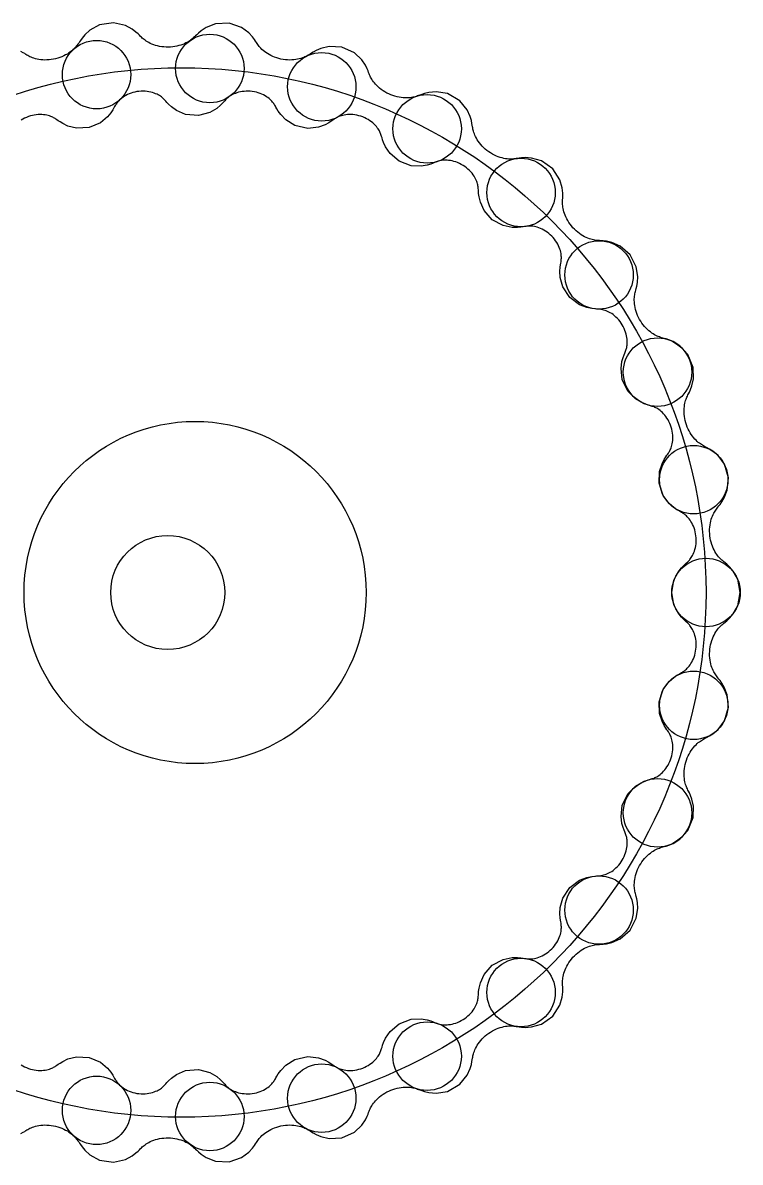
# Model space of a CAD drawing. Header units: millimetres. Extents: x -25.1 to 25.1, y -25 to 25.
# Drawn here: x -6.36 to 25.1, y -24.97 to 24.97 of the extents above; entities that cross this region are included whole.
import ezdxf

# ---------------------------------------------------------------- set-up
doc = ezdxf.new("R2010")
doc.units = ezdxf.units.MM

msp = doc.modelspace()

# ---------------------------------------------------------------- linework, layer by layer
for points in [[(25.1, 0), (24.989, 0.579), (24.788, 0.94), (24.625, 1.13), (24.515, 1.235), (24.439, 1.299), (24.383, 1.345), (24.339, 1.382), (24.3, 1.416), (24.263, 1.449), (24.226, 1.485), (24.188, 1.524), (24.15, 1.567), (24.111, 1.616), (24.071, 1.67), (24.031, 1.73), (23.991, 1.795), (23.953, 1.866), (23.917, 1.943), (23.883, 2.024), (23.852, 2.11), (23.825, 2.199), (23.802, 2.292), (23.784, 2.387), (23.771, 2.484), (23.762, 2.581), (23.759, 2.678), (23.76, 2.774), (23.767, 2.868), (23.778, 2.959), (23.793, 3.047), (23.811, 3.13), (23.833, 3.209), (23.858, 3.283), (23.884, 3.352), (23.911, 3.414), (23.94, 3.472), (23.968, 3.524), (23.997, 3.571), (24.025, 3.614), (24.054, 3.655), (24.085, 3.696), (24.119, 3.74), (24.16, 3.792), (24.215, 3.862), (24.293, 3.97), (24.403, 4.154), (24.532, 4.487), (24.58, 5.031), (24.406, 5.622), (24.126, 6.002), (23.903, 6.19), (23.756, 6.285), (23.658, 6.34), (23.588, 6.376), (23.534, 6.404), (23.488, 6.43), (23.444, 6.454), (23.401, 6.481), (23.357, 6.51), (23.311, 6.543), (23.263, 6.581), (23.213, 6.624), (23.162, 6.673), (23.11, 6.727), (23.057, 6.787), (23.006, 6.852), (22.955, 6.923), (22.906, 6.999), (22.86, 7.08), (22.818, 7.165), (22.779, 7.253), (22.744, 7.344), (22.714, 7.437), (22.689, 7.531), (22.669, 7.625), (22.655, 7.719), (22.645, 7.811), (22.64, 7.901), (22.64, 7.987), (22.643, 8.07), (22.651, 8.149), (22.661, 8.223), (22.675, 8.292), (22.69, 8.355), (22.707, 8.413), (22.724, 8.467), (22.743, 8.516), (22.762, 8.563), (22.783, 8.609), (22.806, 8.657), (22.834, 8.713), (22.87, 8.785), (22.919, 8.891), (22.984, 9.064), (23.052, 9.364), (23.04, 9.855), (22.81, 10.43), (22.45, 10.817), (22.16, 10.995), (21.972, 11.073), (21.851, 11.112), (21.768, 11.135), (21.705, 11.153), (21.652, 11.168), (21.604, 11.183), (21.557, 11.199), (21.508, 11.218), (21.457, 11.24), (21.403, 11.265), (21.346, 11.296), (21.286, 11.331), (21.225, 11.371), (21.162, 11.417), (21.097, 11.469), (21.033, 11.526), (20.97, 11.589), (20.907, 11.657), (20.847, 11.729), (20.79, 11.807), (20.736, 11.887), (20.686, 11.971), (20.641, 12.057), (20.6, 12.145), (20.564, 12.234), (20.534, 12.322), (20.509, 12.409), (20.489, 12.495), (20.474, 12.578), (20.464, 12.657), (20.458, 12.733), (20.455, 12.804), (20.456, 12.871), (20.46, 12.933), (20.465, 12.99), (20.473, 13.044), (20.482, 13.094), (20.492, 13.143), (20.504, 13.193), (20.519, 13.25), (20.537, 13.322), (20.561, 13.423), (20.589, 13.58), (20.606, 13.842), (20.543, 14.27), (20.268, 14.804), (19.833, 15.183), (19.471, 15.34), (19.24, 15.392), (19.095, 15.409), (19, 15.416), (18.93, 15.421), (18.873, 15.424), (18.822, 15.429), (18.772, 15.434), (18.721, 15.442), (18.668, 15.452), (18.611, 15.465), (18.55, 15.481), (18.485, 15.502), (18.418, 15.527), (18.347, 15.557), (18.274, 15.593), (18.2, 15.634), (18.124, 15.68), (18.049, 15.732), (17.975, 15.789), (17.902, 15.851), (17.832, 15.918), (17.764, 15.989), (17.701, 16.063), (17.642, 16.139), (17.587, 16.218), (17.537, 16.298), (17.493, 16.378), (17.454, 16.458), (17.421, 16.536), (17.392, 16.613), (17.369, 16.687), (17.351, 16.757), (17.336, 16.824), (17.326, 16.886), (17.319, 16.945), (17.314, 16.999), (17.312, 17.051), (17.312, 17.101), (17.313, 17.152), (17.315, 17.208), (17.318, 17.276), (17.321, 17.369), (17.319, 17.508), (17.296, 17.732), (17.192, 18.093), (16.886, 18.564), (16.389, 18.917), (15.955, 19.042), (15.678, 19.058), (15.511, 19.047), (15.404, 19.033), (15.329, 19.022), (15.27, 19.014), (15.218, 19.007), (15.168, 19.001), (15.117, 18.998), (15.064, 18.995), (15.007, 18.996), (14.945, 18.998), (14.879, 19.004), (14.809, 19.013), (14.735, 19.027), (14.657, 19.045), (14.576, 19.068), (14.493, 19.096), (14.409, 19.13), (14.325, 19.169), (14.24, 19.213), (14.157, 19.262), (14.076, 19.316), (13.997, 19.374), (13.922, 19.435), (13.851, 19.5), (13.785, 19.567), (13.723, 19.636), (13.667, 19.706), (13.616, 19.776), (13.571, 19.845), (13.531, 19.913), (13.497, 19.979), (13.468, 20.042), (13.443, 20.102), (13.423, 20.159), (13.406, 20.212), (13.392, 20.263), (13.381, 20.312), (13.371, 20.361), (13.361, 20.414), (13.351, 20.477), (13.337, 20.559), (13.312, 20.679), (13.259, 20.865), (13.126, 21.16), (12.803, 21.555), (12.266, 21.865), (11.762, 21.947), (11.44, 21.915), (11.252, 21.868), (11.137, 21.83), (11.058, 21.801), (10.999, 21.779), (10.948, 21.76), (10.9, 21.744), (10.852, 21.73), (10.801, 21.716), (10.747, 21.704), (10.687, 21.693), (10.623, 21.684), (10.554, 21.678), (10.48, 21.675), (10.401, 21.675), (10.319, 21.68), (10.233, 21.689), (10.144, 21.703), (10.054, 21.722), (9.962, 21.746), (9.87, 21.775), (9.779, 21.809), (9.69, 21.848), (9.603, 21.891), (9.519, 21.939), (9.438, 21.99), (9.362, 22.044), (9.291, 22.1), (9.226, 22.157), (9.165, 22.216), (9.111, 22.274), (9.062, 22.332), (9.018, 22.388), (8.98, 22.442), (8.947, 22.494), (8.919, 22.543), (8.894, 22.591), (8.872, 22.636), (8.851, 22.682), (8.831, 22.731), (8.809, 22.786), (8.781, 22.857), (8.739, 22.956), (8.665, 23.106), (8.513, 23.338), (8.188, 23.652), (7.634, 23.906), (7.073, 23.935), (6.708, 23.845), (6.503, 23.753), (6.381, 23.684), (6.303, 23.636), (6.245, 23.599), (6.198, 23.569), (6.154, 23.543), (6.11, 23.518), (6.065, 23.494), (6.015, 23.471), (5.961, 23.448), (5.901, 23.426), (5.837, 23.405), (5.766, 23.385), (5.691, 23.369), (5.611, 23.355), (5.526, 23.345), (5.437, 23.339), (5.346, 23.337), (5.252, 23.34), (5.156, 23.348), (5.06, 23.361), (4.964, 23.379), (4.87, 23.402), (4.777, 23.429), (4.687, 23.461), (4.6, 23.497), (4.517, 23.536), (4.44, 23.578), (4.367, 23.622), (4.3, 23.668), (4.238, 23.714), (4.182, 23.76), (4.132, 23.805), (4.087, 23.85), (4.048, 23.892), (4.012, 23.934), (3.981, 23.974), (3.951, 24.015), (3.921, 24.057), (3.89, 24.104), (3.851, 24.162), (3.797, 24.242), (3.71, 24.358), (3.549, 24.532), (3.232, 24.767), (2.687, 24.955), (2.087, 24.926), (1.685, 24.767), (1.466, 24.621), (1.344, 24.518), (1.268, 24.447), (1.216, 24.395), (1.174, 24.354), (1.136, 24.318), (1.099, 24.285), (1.06, 24.252), (1.017, 24.219), (0.97, 24.185), (0.919, 24.151), (0.861, 24.117), (0.798, 24.083), (0.73, 24.051), (0.655, 24.02), (0.576, 23.991), (0.492, 23.966), (0.404, 23.944), (0.312, 23.926), (0.218, 23.913), (0.122, 23.904), (0.024, 23.9), (-0.073, 23.901), (-0.17, 23.908), (-0.266, 23.919), (-0.359, 23.935), (-0.449, 23.955), (-0.535, 23.978), (-0.616, 24.005), (-0.693, 24.035), (-0.765, 24.067), (-0.83, 24.1), (-0.891, 24.134), (-0.945, 24.168), (-0.994, 24.202), (-1.039, 24.235), (-1.079, 24.268), (-1.117, 24.301), (-1.154, 24.335), (-1.194, 24.373), (-1.24, 24.419), (-1.302, 24.479), (-1.397, 24.564), (-1.558, 24.688), (-1.857, 24.85), (-2.372, 24.969), (-2.986, 24.88), (-3.417, 24.645), (-3.642, 24.437), (-3.759, 24.294), (-3.827, 24.199), (-3.872, 24.131), (-3.906, 24.079), (-3.936, 24.035), (-3.965, 23.994), (-3.996, 23.954), (-4.03, 23.913), (-4.067, 23.871), (-4.109, 23.828), (-4.156, 23.783), (-4.209, 23.737), (-4.268, 23.691), (-4.332, 23.645), (-4.402, 23.6), (-4.478, 23.557), (-4.558, 23.516), (-4.643, 23.479), (-4.731, 23.445), (-4.823, 23.415), (-4.917, 23.39), (-5.012, 23.369), (-5.108, 23.354), (-5.204, 23.343), (-5.299, 23.338), (-5.392, 23.337), (-5.482, 23.341), (-5.569, 23.349), (-5.651, 23.361), (-5.729, 23.377), (-5.802, 23.395), (-5.87, 23.415), (-5.932, 23.437), (-5.989, 23.459), (-6.04, 23.483), (-6.088, 23.506), (-6.132, 23.53), (-6.176, 23.556), (-6.221, 23.583), (-6.272, 23.616), (-6.339, 23.658), (-6.435, 23.716)], [(22.1, 0), (22.195, 0.536), (22.373, 0.887), (22.523, 1.079), (22.626, 1.186), (22.696, 1.252), (22.745, 1.296), (22.782, 1.33), (22.813, 1.36), (22.842, 1.389), (22.869, 1.419), (22.897, 1.452), (22.925, 1.489), (22.954, 1.53), (22.983, 1.576), (23.013, 1.628), (23.041, 1.685), (23.068, 1.748), (23.093, 1.815), (23.116, 1.888), (23.135, 1.965), (23.151, 2.046), (23.162, 2.131), (23.169, 2.218), (23.171, 2.306), (23.168, 2.396), (23.16, 2.486), (23.146, 2.575), (23.128, 2.662), (23.106, 2.748), (23.079, 2.83), (23.048, 2.909), (23.014, 2.983), (22.977, 3.053), (22.939, 3.118), (22.899, 3.177), (22.858, 3.23), (22.818, 3.278), (22.778, 3.321), (22.74, 3.358), (22.703, 3.391), (22.667, 3.419), (22.633, 3.444), (22.6, 3.467), (22.565, 3.489), (22.527, 3.511), (22.48, 3.538), (22.418, 3.573), (22.327, 3.628), (22.188, 3.722), (21.981, 3.905), (21.724, 4.257), (21.55, 4.794), (21.567, 5.308), (21.672, 5.643), (21.77, 5.835), (21.84, 5.947), (21.889, 6.019), (21.924, 6.069), (21.951, 6.109), (21.974, 6.144), (21.995, 6.179), (22.015, 6.215), (22.035, 6.254), (22.054, 6.297), (22.073, 6.345), (22.091, 6.398), (22.107, 6.456), (22.122, 6.519), (22.134, 6.587), (22.142, 6.66), (22.147, 6.737), (22.148, 6.817), (22.144, 6.901), (22.135, 6.986), (22.121, 7.072), (22.102, 7.159), (22.077, 7.246), (22.048, 7.331), (22.014, 7.414), (21.976, 7.495), (21.934, 7.572), (21.889, 7.645), (21.84, 7.714), (21.79, 7.778), (21.739, 7.836), (21.687, 7.889), (21.635, 7.937), (21.584, 7.979), (21.534, 8.015), (21.487, 8.047), (21.441, 8.073), (21.399, 8.096), (21.358, 8.115), (21.32, 8.131), (21.282, 8.145), (21.243, 8.159), (21.199, 8.172), (21.144, 8.189), (21.069, 8.212), (20.957, 8.249), (20.782, 8.323), (20.515, 8.484), (20.178, 8.822), (19.93, 9.337), (19.876, 9.811), (19.916, 10.121), (19.968, 10.303), (20.008, 10.414), (20.037, 10.487), (20.059, 10.54), (20.075, 10.583), (20.089, 10.622), (20.102, 10.661), (20.113, 10.701), (20.123, 10.744), (20.132, 10.792), (20.139, 10.844), (20.145, 10.9), (20.147, 10.962), (20.146, 11.028), (20.141, 11.098), (20.132, 11.172), (20.119, 11.249), (20.1, 11.328), (20.077, 11.408), (20.048, 11.489), (20.014, 11.57), (19.974, 11.651), (19.93, 11.729), (19.882, 11.805), (19.829, 11.878), (19.773, 11.947), (19.714, 12.012), (19.653, 12.072), (19.591, 12.127), (19.527, 12.177), (19.464, 12.221), (19.402, 12.259), (19.341, 12.293), (19.283, 12.321), (19.227, 12.344), (19.175, 12.363), (19.125, 12.378), (19.08, 12.39), (19.037, 12.399), (18.996, 12.406), (18.956, 12.411), (18.914, 12.415), (18.866, 12.419), (18.805, 12.423), (18.719, 12.429), (18.587, 12.444), (18.377, 12.487), (18.049, 12.614), (17.636, 12.922), (17.325, 13.392), (17.21, 13.812), (17.196, 14.088), (17.208, 14.256), (17.223, 14.361), (17.234, 14.432), (17.242, 14.485), (17.248, 14.529), (17.253, 14.569), (17.256, 14.61), (17.258, 14.652), (17.258, 14.697), (17.255, 14.747), (17.25, 14.8), (17.242, 14.858), (17.229, 14.919), (17.213, 14.984), (17.191, 15.052), (17.165, 15.123), (17.133, 15.195), (17.096, 15.268), (17.054, 15.341), (17.006, 15.413), (16.954, 15.484), (16.896, 15.553), (16.835, 15.619), (16.77, 15.681), (16.702, 15.74), (16.631, 15.793), (16.559, 15.842), (16.486, 15.886), (16.413, 15.924), (16.34, 15.957), (16.27, 15.985), (16.201, 16.008), (16.135, 16.025), (16.073, 16.039), (16.014, 16.048), (15.96, 16.054), (15.909, 16.057), (15.863, 16.058), (15.82, 16.057), (15.779, 16.054), (15.739, 16.05), (15.696, 16.044), (15.646, 16.036), (15.581, 16.026), (15.486, 16.012), (15.338, 15.998), (15.095, 16.001), (14.709, 16.08), (14.231, 16.34), (13.871, 16.749), (13.708, 17.107), (13.651, 17.344), (13.632, 17.491), (13.624, 17.586), (13.62, 17.652), (13.616, 17.703), (13.612, 17.746), (13.607, 17.786), (13.601, 17.826), (13.593, 17.869), (13.582, 17.914), (13.567, 17.962), (13.55, 18.014), (13.527, 18.069), (13.5, 18.127), (13.468, 18.187), (13.431, 18.249), (13.388, 18.312), (13.34, 18.375), (13.286, 18.438), (13.227, 18.499), (13.164, 18.559), (13.096, 18.616), (13.024, 18.669), (12.948, 18.719), (12.87, 18.764), (12.791, 18.804), (12.71, 18.84), (12.628, 18.87), (12.548, 18.895), (12.468, 18.915), (12.391, 18.93), (12.316, 18.94), (12.245, 18.945), (12.178, 18.947), (12.115, 18.945), (12.057, 18.941), (12.004, 18.934), (11.956, 18.926), (11.911, 18.916), (11.871, 18.905), (11.832, 18.893), (11.793, 18.879), (11.752, 18.863), (11.702, 18.843), (11.635, 18.817), (11.536, 18.779), (11.376, 18.73), (11.104, 18.682), (10.668, 18.7), (10.14, 18.899), (9.749, 19.233), (9.552, 19.525), (9.463, 19.72), (9.419, 19.845), (9.394, 19.928), (9.376, 19.987), (9.362, 20.033), (9.349, 20.073), (9.335, 20.11), (9.319, 20.149), (9.301, 20.188), (9.279, 20.23), (9.254, 20.275), (9.223, 20.322), (9.188, 20.371), (9.148, 20.422), (9.102, 20.474), (9.05, 20.526), (8.993, 20.578), (8.931, 20.628), (8.863, 20.677), (8.791, 20.723), (8.715, 20.766), (8.635, 20.805), (8.552, 20.84), (8.467, 20.871), (8.381, 20.896), (8.294, 20.917), (8.207, 20.932), (8.122, 20.942), (8.038, 20.947), (7.957, 20.948), (7.879, 20.944), (7.805, 20.936), (7.736, 20.925), (7.671, 20.911), (7.612, 20.895), (7.557, 20.878), (7.508, 20.859), (7.464, 20.84), (7.424, 20.82), (7.387, 20.8), (7.353, 20.779), (7.318, 20.757), (7.28, 20.731), (7.233, 20.699), (7.168, 20.654), (7.069, 20.59), (6.902, 20.499), (6.609, 20.391), (6.135, 20.338), (5.578, 20.465), (5.174, 20.718), (4.957, 20.943), (4.846, 21.097), (4.784, 21.198), (4.746, 21.266), (4.717, 21.316), (4.694, 21.356), (4.672, 21.391), (4.65, 21.425), (4.626, 21.459), (4.598, 21.494), (4.567, 21.53), (4.531, 21.568), (4.489, 21.608), (4.443, 21.648), (4.391, 21.689), (4.333, 21.729), (4.27, 21.768), (4.201, 21.805), (4.128, 21.84), (4.05, 21.871), (3.969, 21.899), (3.884, 21.923), (3.797, 21.942), (3.708, 21.957), (3.618, 21.966), (3.529, 21.971), (3.44, 21.97), (3.352, 21.964), (3.267, 21.954), (3.185, 21.939), (3.107, 21.921), (3.033, 21.899), (2.964, 21.875), (2.9, 21.848), (2.842, 21.82), (2.788, 21.791), (2.741, 21.761), (2.698, 21.732), (2.661, 21.704), (2.627, 21.676), (2.596, 21.648), (2.567, 21.62), (2.538, 21.59), (2.505, 21.555), (2.464, 21.51), (2.405, 21.446), (2.312, 21.353), (2.146, 21.215), (1.843, 21.038), (1.345, 20.907), (0.783, 20.956), (0.383, 21.129), (0.159, 21.29), (0.035, 21.404), (-0.038, 21.481), (-0.086, 21.534), (-0.122, 21.573), (-0.153, 21.606), (-0.182, 21.635), (-0.211, 21.662), (-0.243, 21.69), (-0.279, 21.718), (-0.319, 21.747), (-0.364, 21.776), (-0.414, 21.805), (-0.47, 21.834), (-0.531, 21.861), (-0.598, 21.887), (-0.669, 21.91), (-0.746, 21.931), (-0.826, 21.947), (-0.909, 21.96), (-0.996, 21.968), (-1.084, 21.971), (-1.173, 21.969), (-1.263, 21.962), (-1.353, 21.95), (-1.441, 21.933), (-1.527, 21.912), (-1.61, 21.886), (-1.69, 21.856), (-1.765, 21.823), (-1.836, 21.786), (-1.902, 21.748), (-1.962, 21.709), (-2.017, 21.668), (-2.067, 21.628), (-2.111, 21.588), (-2.149, 21.549), (-2.183, 21.512), (-2.212, 21.476), (-2.238, 21.442), (-2.261, 21.408), (-2.283, 21.374), (-2.305, 21.337), (-2.331, 21.293), (-2.363, 21.235), (-2.411, 21.153), (-2.493, 21.028), (-2.647, 20.84), (-2.949, 20.588), (-3.451, 20.376), (-3.995, 20.349), (-4.376, 20.445), (-4.597, 20.548), (-4.724, 20.625), (-4.803, 20.678), (-4.858, 20.716), (-4.9, 20.745), (-4.936, 20.769), (-4.97, 20.79), (-5.005, 20.81), (-5.044, 20.83), (-5.086, 20.849), (-5.132, 20.868), (-5.184, 20.887), (-5.241, 20.903), (-5.303, 20.918), (-5.37, 20.931), (-5.442, 20.94), (-5.517, 20.946), (-5.597, 20.948), (-5.68, 20.945), (-5.764, 20.937), (-5.85, 20.925), (-5.937, 20.907), (-6.024, 20.884), (-6.11, 20.856), (-6.194, 20.823), (-6.275, 20.786), (-6.353, 20.745), (-6.428, 20.7)], [(-6.435, -23.716), (-6.339, -23.658), (-6.272, -23.616), (-6.221, -23.583), (-6.176, -23.556), (-6.132, -23.53), (-6.088, -23.506), (-6.04, -23.483), (-5.989, -23.459), (-5.932, -23.437), (-5.87, -23.415), (-5.802, -23.395), (-5.729, -23.377), (-5.651, -23.361), (-5.569, -23.349), (-5.482, -23.341), (-5.392, -23.337), (-5.299, -23.338), (-5.204, -23.343), (-5.108, -23.354), (-5.012, -23.369), (-4.917, -23.39), (-4.823, -23.415), (-4.731, -23.445), (-4.643, -23.479), (-4.558, -23.516), (-4.478, -23.557), (-4.402, -23.6), (-4.332, -23.645), (-4.268, -23.691), (-4.209, -23.737), (-4.156, -23.783), (-4.109, -23.828), (-4.067, -23.871), (-4.03, -23.913), (-3.996, -23.954), (-3.965, -23.994), (-3.936, -24.035), (-3.906, -24.079), (-3.872, -24.131), (-3.827, -24.199), (-3.759, -24.294), (-3.642, -24.437), (-3.417, -24.645), (-2.986, -24.88), (-2.372, -24.969), (-1.857, -24.85), (-1.558, -24.688), (-1.397, -24.564), (-1.302, -24.479), (-1.24, -24.419), (-1.194, -24.373), (-1.154, -24.335), (-1.117, -24.301), (-1.079, -24.268), (-1.039, -24.235), (-0.994, -24.202), (-0.945, -24.168), (-0.891, -24.134), (-0.83, -24.1), (-0.765, -24.067), (-0.693, -24.035), (-0.616, -24.005), (-0.535, -23.978), (-0.449, -23.955), (-0.359, -23.935), (-0.266, -23.919), (-0.17, -23.908), (-0.073, -23.901), (0.024, -23.9), (0.122, -23.904), (0.218, -23.913), (0.312, -23.926), (0.404, -23.944), (0.492, -23.966), (0.576, -23.991), (0.655, -24.02), (0.73, -24.051), (0.798, -24.083), (0.861, -24.117), (0.919, -24.151), (0.97, -24.185), (1.017, -24.219), (1.06, -24.252), (1.099, -24.285), (1.136, -24.318), (1.174, -24.354), (1.216, -24.395), (1.268, -24.447), (1.344, -24.518), (1.466, -24.621), (1.685, -24.767), (2.087, -24.926), (2.687, -24.955), (3.232, -24.767), (3.549, -24.532), (3.71, -24.358), (3.797, -24.242), (3.851, -24.162), (3.89, -24.104), (3.921, -24.057), (3.951, -24.015), (3.981, -23.974), (4.012, -23.934), (4.048, -23.892), (4.087, -23.85), (4.132, -23.805), (4.182, -23.76), (4.238, -23.714), (4.3, -23.668), (4.367, -23.622), (4.44, -23.578), (4.517, -23.536), (4.6, -23.497), (4.687, -23.461), (4.777, -23.429), (4.87, -23.402), (4.964, -23.379), (5.06, -23.361), (5.156, -23.348), (5.252, -23.34), (5.346, -23.337), (5.437, -23.339), (5.526, -23.345), (5.611, -23.355), (5.691, -23.369), (5.766, -23.385), (5.837, -23.405), (5.901, -23.426), (5.961, -23.448), (6.015, -23.471), (6.065, -23.494), (6.11, -23.518), (6.154, -23.543), (6.198, -23.569), (6.245, -23.599), (6.303, -23.636), (6.381, -23.684), (6.503, -23.753), (6.708, -23.845), (7.073, -23.935), (7.634, -23.906), (8.188, -23.652), (8.513, -23.338), (8.665, -23.106), (8.739, -22.956), (8.781, -22.857), (8.809, -22.786), (8.831, -22.731), (8.851, -22.682), (8.872, -22.636), (8.894, -22.591), (8.919, -22.543), (8.947, -22.494), (8.98, -22.442), (9.018, -22.388), (9.062, -22.332), (9.111, -22.274), (9.165, -22.216), (9.226, -22.157), (9.291, -22.1), (9.362, -22.044), (9.438, -21.99), (9.519, -21.939), (9.603, -21.891), (9.69, -21.848), (9.779, -21.809), (9.87, -21.775), (9.962, -21.746), (10.054, -21.722), (10.144, -21.703), (10.233, -21.689), (10.319, -21.68), (10.401, -21.675), (10.48, -21.675), (10.554, -21.678), (10.623, -21.684), (10.687, -21.693), (10.747, -21.704), (10.801, -21.716), (10.852, -21.73), (10.9, -21.744), (10.948, -21.76), (10.999, -21.779), (11.058, -21.801), (11.137, -21.83), (11.252, -21.868), (11.44, -21.915), (11.762, -21.947), (12.266, -21.865), (12.803, -21.555), (13.126, -21.16), (13.259, -20.865), (13.312, -20.679), (13.337, -20.559), (13.351, -20.477), (13.361, -20.414), (13.371, -20.361), (13.381, -20.312), (13.392, -20.263), (13.406, -20.212), (13.423, -20.159), (13.443, -20.102), (13.468, -20.042), (13.497, -19.979), (13.531, -19.913), (13.571, -19.845), (13.616, -19.776), (13.667, -19.706), (13.723, -19.636), (13.785, -19.567), (13.851, -19.5), (13.922, -19.435), (13.997, -19.374), (14.076, -19.316), (14.157, -19.262), (14.24, -19.213), (14.325, -19.169), (14.409, -19.13), (14.493, -19.096), (14.576, -19.068), (14.657, -19.045), (14.735, -19.027), (14.809, -19.013), (14.879, -19.004), (14.945, -18.998), (15.007, -18.996), (15.064, -18.995), (15.117, -18.998), (15.168, -19.001), (15.218, -19.007), (15.27, -19.014), (15.329, -19.022), (15.404, -19.033), (15.511, -19.047), (15.678, -19.058), (15.955, -19.042), (16.389, -18.917), (16.886, -18.564), (17.192, -18.093), (17.296, -17.732), (17.319, -17.508), (17.321, -17.369), (17.318, -17.276), (17.315, -17.208), (17.313, -17.152), (17.312, -17.101), (17.312, -17.051), (17.314, -16.999), (17.319, -16.945), (17.326, -16.886), (17.336, -16.824), (17.351, -16.757), (17.369, -16.687), (17.392, -16.613), (17.421, -16.536), (17.454, -16.458), (17.493, -16.378), (17.537, -16.298), (17.587, -16.218), (17.642, -16.139), (17.701, -16.063), (17.764, -15.989), (17.832, -15.918), (17.902, -15.851), (17.975, -15.789), (18.049, -15.732), (18.124, -15.68), (18.2, -15.634), (18.274, -15.593), (18.347, -15.557), (18.418, -15.527), (18.485, -15.502), (18.55, -15.481), (18.611, -15.465), (18.668, -15.452), (18.721, -15.442), (18.772, -15.434), (18.822, -15.429), (18.873, -15.424), (18.93, -15.421), (19, -15.416), (19.095, -15.409), (19.24, -15.392), (19.471, -15.34), (19.833, -15.183), (20.268, -14.804), (20.543, -14.27), (20.606, -13.842), (20.589, -13.58), (20.561, -13.423), (20.537, -13.322), (20.519, -13.25), (20.504, -13.193), (20.492, -13.143), (20.482, -13.094), (20.473, -13.044), (20.465, -12.99), (20.46, -12.933), (20.456, -12.871), (20.455, -12.804), (20.458, -12.733), (20.464, -12.657), (20.474, -12.578), (20.489, -12.495), (20.509, -12.409), (20.534, -12.322), (20.564, -12.234), (20.6, -12.145), (20.641, -12.057), (20.686, -11.971), (20.736, -11.887), (20.79, -11.807), (20.847, -11.729), (20.907, -11.657), (20.97, -11.589), (21.033, -11.526), (21.097, -11.469), (21.162, -11.417), (21.225, -11.371), (21.286, -11.331), (21.346, -11.296), (21.403, -11.265), (21.457, -11.24), (21.508, -11.218), (21.557, -11.199), (21.604, -11.183), (21.652, -11.168), (21.705, -11.153), (21.768, -11.135), (21.851, -11.112), (21.972, -11.073), (22.16, -10.995), (22.45, -10.817), (22.81, -10.43), (23.04, -9.855), (23.052, -9.364), (22.984, -9.064), (22.919, -8.891), (22.87, -8.785), (22.834, -8.713), (22.806, -8.657), (22.783, -8.609), (22.762, -8.563), (22.743, -8.516), (22.724, -8.467), (22.707, -8.413), (22.69, -8.355), (22.675, -8.292), (22.661, -8.223), (22.651, -8.149), (22.643, -8.07), (22.64, -7.987), (22.64, -7.901), (22.645, -7.811), (22.655, -7.719), (22.669, -7.625), (22.689, -7.531), (22.714, -7.437), (22.744, -7.344), (22.779, -7.253), (22.818, -7.165), (22.86, -7.08), (22.906, -6.999), (22.955, -6.923), (23.006, -6.852), (23.057, -6.787), (23.11, -6.727), (23.162, -6.673), (23.213, -6.624), (23.263, -6.581), (23.311, -6.543), (23.357, -6.51), (23.401, -6.481), (23.444, -6.454), (23.488, -6.43), (23.534, -6.404), (23.588, -6.376), (23.658, -6.34), (23.756, -6.285), (23.903, -6.19), (24.126, -6.002), (24.406, -5.622), (24.58, -5.031), (24.532, -4.487), (24.403, -4.154), (24.293, -3.97), (24.215, -3.862), (24.16, -3.792), (24.119, -3.74), (24.085, -3.696), (24.054, -3.655), (24.025, -3.614), (23.997, -3.571), (23.968, -3.524), (23.94, -3.472), (23.911, -3.414), (23.884, -3.352), (23.858, -3.283), (23.833, -3.209), (23.811, -3.13), (23.793, -3.047), (23.778, -2.959), (23.767, -2.868), (23.76, -2.774), (23.759, -2.678), (23.762, -2.581), (23.771, -2.484), (23.784, -2.387), (23.802, -2.292), (23.825, -2.199), (23.852, -2.11), (23.883, -2.024), (23.917, -1.943), (23.953, -1.866), (23.991, -1.795), (24.031, -1.73), (24.071, -1.67), (24.111, -1.616), (24.15, -1.567), (24.188, -1.524), (24.226, -1.485), (24.263, -1.449), (24.3, -1.416), (24.339, -1.382), (24.383, -1.345), (24.439, -1.299), (24.515, -1.235), (24.625, -1.13), (24.788, -0.94), (24.989, -0.579), (25.1, 0)], [(-6.428, -20.7), (-6.353, -20.745), (-6.275, -20.786), (-6.194, -20.823), (-6.11, -20.856), (-6.024, -20.884), (-5.937, -20.907), (-5.85, -20.925), (-5.764, -20.937), (-5.68, -20.945), (-5.597, -20.948), (-5.517, -20.946), (-5.442, -20.94), (-5.37, -20.931), (-5.303, -20.918), (-5.241, -20.903), (-5.184, -20.887), (-5.132, -20.868), (-5.086, -20.849), (-5.044, -20.83), (-5.005, -20.81), (-4.97, -20.79), (-4.936, -20.769), (-4.9, -20.745), (-4.858, -20.716), (-4.803, -20.678), (-4.724, -20.625), (-4.597, -20.548), (-4.376, -20.445), (-3.995, -20.349), (-3.451, -20.376), (-2.949, -20.588), (-2.647, -20.84), (-2.493, -21.028), (-2.411, -21.153), (-2.363, -21.235), (-2.331, -21.293), (-2.305, -21.337), (-2.283, -21.374), (-2.261, -21.408), (-2.238, -21.442), (-2.212, -21.476), (-2.183, -21.512), (-2.149, -21.549), (-2.111, -21.588), (-2.067, -21.628), (-2.017, -21.668), (-1.962, -21.709), (-1.902, -21.748), (-1.836, -21.786), (-1.765, -21.823), (-1.69, -21.856), (-1.61, -21.886), (-1.527, -21.912), (-1.441, -21.933), (-1.353, -21.95), (-1.263, -21.962), (-1.173, -21.969), (-1.084, -21.971), (-0.996, -21.968), (-0.909, -21.96), (-0.826, -21.947), (-0.746, -21.931), (-0.669, -21.91), (-0.598, -21.887), (-0.531, -21.861), (-0.47, -21.834), (-0.414, -21.805), (-0.364, -21.776), (-0.319, -21.747), (-0.279, -21.718), (-0.243, -21.69), (-0.211, -21.662), (-0.182, -21.635), (-0.153, -21.606), (-0.122, -21.573), (-0.086, -21.534), (-0.038, -21.481), (0.035, -21.404), (0.159, -21.29), (0.383, -21.129), (0.783, -20.956), (1.345, -20.907), (1.843, -21.038), (2.146, -21.215), (2.312, -21.353), (2.405, -21.446), (2.464, -21.51), (2.505, -21.555), (2.538, -21.59), (2.567, -21.62), (2.596, -21.648), (2.627, -21.676), (2.661, -21.704), (2.698, -21.732), (2.741, -21.761), (2.788, -21.791), (2.842, -21.82), (2.9, -21.848), (2.964, -21.875), (3.033, -21.899), (3.107, -21.921), (3.185, -21.939), (3.267, -21.954), (3.352, -21.964), (3.44, -21.97), (3.529, -21.971), (3.618, -21.966), (3.708, -21.957), (3.797, -21.942), (3.884, -21.923), (3.969, -21.899), (4.05, -21.871), (4.128, -21.84), (4.201, -21.805), (4.27, -21.768), (4.333, -21.729), (4.391, -21.689), (4.443, -21.648), (4.489, -21.608), (4.531, -21.568), (4.567, -21.53), (4.598, -21.494), (4.626, -21.459), (4.65, -21.425), (4.672, -21.391), (4.694, -21.356), (4.717, -21.316), (4.746, -21.266), (4.784, -21.198), (4.846, -21.097), (4.957, -20.943), (5.174, -20.718), (5.578, -20.465), (6.135, -20.338), (6.609, -20.391), (6.902, -20.499), (7.069, -20.59), (7.168, -20.654), (7.233, -20.699), (7.28, -20.731), (7.318, -20.757), (7.353, -20.779), (7.387, -20.8), (7.424, -20.82), (7.464, -20.84), (7.508, -20.859), (7.557, -20.878), (7.612, -20.895), (7.671, -20.911), (7.736, -20.925), (7.805, -20.936), (7.879, -20.944), (7.957, -20.948), (8.038, -20.947), (8.122, -20.942), (8.207, -20.932), (8.294, -20.917), (8.381, -20.896), (8.467, -20.871), (8.552, -20.84), (8.635, -20.805), (8.715, -20.766), (8.791, -20.723), (8.863, -20.677), (8.931, -20.628), (8.993, -20.578), (9.05, -20.526), (9.102, -20.474), (9.148, -20.422), (9.188, -20.371), (9.223, -20.322), (9.254, -20.275), (9.279, -20.23), (9.301, -20.188), (9.319, -20.149), (9.335, -20.11), (9.349, -20.073), (9.362, -20.033), (9.376, -19.987), (9.394, -19.928), (9.419, -19.845), (9.463, -19.72), (9.552, -19.525), (9.749, -19.233), (10.14, -18.899), (10.668, -18.7), (11.104, -18.682), (11.376, -18.73), (11.536, -18.779), (11.635, -18.817), (11.702, -18.843), (11.752, -18.863), (11.793, -18.879), (11.832, -18.893), (11.871, -18.905), (11.911, -18.916), (11.956, -18.926), (12.004, -18.934), (12.057, -18.941), (12.115, -18.945), (12.178, -18.947), (12.245, -18.945), (12.316, -18.94), (12.391, -18.93), (12.468, -18.915), (12.548, -18.895), (12.628, -18.87), (12.71, -18.84), (12.791, -18.804), (12.87, -18.764), (12.948, -18.719), (13.024, -18.669), (13.096, -18.616), (13.164, -18.559), (13.227, -18.499), (13.286, -18.438), (13.34, -18.375), (13.388, -18.312), (13.431, -18.249), (13.468, -18.187), (13.5, -18.127), (13.527, -18.069), (13.55, -18.014), (13.567, -17.962), (13.582, -17.914), (13.593, -17.869), (13.601, -17.826), (13.607, -17.786), (13.612, -17.746), (13.616, -17.703), (13.62, -17.652), (13.624, -17.586), (13.632, -17.491), (13.651, -17.344), (13.708, -17.107), (13.871, -16.749), (14.231, -16.34), (14.709, -16.08), (15.095, -16.001), (15.338, -15.998), (15.486, -16.012), (15.581, -16.026), (15.646, -16.036), (15.696, -16.044), (15.739, -16.05), (15.779, -16.054), (15.82, -16.057), (15.863, -16.058), (15.909, -16.057), (15.96, -16.054), (16.014, -16.048), (16.073, -16.039), (16.135, -16.025), (16.201, -16.008), (16.27, -15.985), (16.34, -15.957), (16.413, -15.924), (16.486, -15.886), (16.559, -15.842), (16.631, -15.793), (16.702, -15.74), (16.77, -15.681), (16.835, -15.619), (16.896, -15.553), (16.954, -15.484), (17.006, -15.413), (17.054, -15.341), (17.096, -15.268), (17.133, -15.195), (17.165, -15.123), (17.191, -15.052), (17.213, -14.984), (17.229, -14.919), (17.242, -14.858), (17.25, -14.8), (17.255, -14.747), (17.258, -14.697), (17.258, -14.652), (17.256, -14.61), (17.253, -14.569), (17.248, -14.529), (17.242, -14.485), (17.234, -14.432), (17.223, -14.361), (17.208, -14.256), (17.196, -14.088), (17.21, -13.812), (17.325, -13.392), (17.636, -12.922), (18.049, -12.614), (18.377, -12.487), (18.587, -12.444), (18.719, -12.429), (18.805, -12.423), (18.866, -12.419), (18.914, -12.415), (18.956, -12.411), (18.996, -12.406), (19.037, -12.399), (19.08, -12.39), (19.125, -12.378), (19.175, -12.363), (19.227, -12.344), (19.283, -12.321), (19.341, -12.293), (19.402, -12.259), (19.464, -12.221), (19.527, -12.177), (19.591, -12.127), (19.653, -12.072), (19.714, -12.012), (19.773, -11.947), (19.829, -11.878), (19.882, -11.805), (19.93, -11.729), (19.974, -11.651), (20.014, -11.57), (20.048, -11.489), (20.077, -11.408), (20.1, -11.328), (20.119, -11.249), (20.132, -11.172), (20.141, -11.098), (20.146, -11.028), (20.147, -10.962), (20.145, -10.9), (20.139, -10.844), (20.132, -10.792), (20.123, -10.744), (20.113, -10.701), (20.102, -10.661), (20.089, -10.622), (20.075, -10.583), (20.059, -10.54), (20.037, -10.487), (20.008, -10.414), (19.968, -10.303), (19.916, -10.121), (19.876, -9.811), (19.93, -9.337), (20.178, -8.822), (20.515, -8.484), (20.782, -8.323), (20.957, -8.249), (21.069, -8.212), (21.144, -8.189), (21.199, -8.172), (21.243, -8.159), (21.282, -8.145), (21.32, -8.131), (21.358, -8.115), (21.399, -8.096), (21.441, -8.073), (21.487, -8.047), (21.534, -8.015), (21.584, -7.979), (21.635, -7.937), (21.687, -7.889), (21.739, -7.836), (21.79, -7.778), (21.84, -7.714), (21.889, -7.645), (21.934, -7.572), (21.976, -7.495), (22.014, -7.414), (22.048, -7.331), (22.077, -7.246), (22.102, -7.159), (22.121, -7.072), (22.135, -6.986), (22.144, -6.901), (22.148, -6.817), (22.147, -6.737), (22.142, -6.66), (22.134, -6.587), (22.122, -6.519), (22.107, -6.456), (22.091, -6.398), (22.073, -6.345), (22.054, -6.297), (22.035, -6.254), (22.015, -6.215), (21.995, -6.179), (21.974, -6.144), (21.951, -6.109), (21.924, -6.069), (21.889, -6.019), (21.84, -5.947), (21.77, -5.835), (21.672, -5.643), (21.567, -5.308), (21.55, -4.794), (21.724, -4.257), (21.981, -3.905), (22.188, -3.722), (22.327, -3.628), (22.418, -3.573), (22.48, -3.538), (22.527, -3.511), (22.565, -3.489), (22.6, -3.467), (22.633, -3.444), (22.667, -3.419), (22.703, -3.391), (22.74, -3.358), (22.778, -3.321), (22.818, -3.278), (22.858, -3.23), (22.899, -3.177), (22.939, -3.118), (22.977, -3.053), (23.014, -2.983), (23.048, -2.909), (23.079, -2.83), (23.106, -2.748), (23.128, -2.662), (23.146, -2.575), (23.16, -2.486), (23.168, -2.396), (23.171, -2.306), (23.169, -2.218), (23.162, -2.131), (23.151, -2.046), (23.135, -1.965), (23.116, -1.888), (23.093, -1.815), (23.068, -1.748), (23.041, -1.685), (23.013, -1.628), (22.983, -1.576), (22.954, -1.53), (22.925, -1.489), (22.897, -1.452), (22.869, -1.419), (22.842, -1.389), (22.813, -1.36), (22.782, -1.33), (22.745, -1.296), (22.696, -1.252), (22.626, -1.186), (22.523, -1.079), (22.373, -0.887), (22.195, -0.536), (22.1, 0)]]:
    msp.add_lwpolyline(points)
for centre, radius in [((-3.121, 22.697), 1.5), ((1.845, 22.966), 1.5), ((6.753, 22.162), 1.5), ((0.6, 0), 23), ((11.373, 20.321), 1.5), ((15.49, 17.53), 1.5), ((18.91, 13.919), 1.5), ((21.474, 9.657), 1.5), ((1.2, 0), 7.5), ((23.062, 4.944), 1.5), ((0, 0), 2.5), ((23.6, 0), 1.5), ((23.062, -4.944), 1.5), ((21.474, -9.657), 1.5), ((18.91, -13.919), 1.5), ((15.49, -17.53), 1.5), ((11.373, -20.321), 1.5), ((6.753, -22.162), 1.5), ((-3.121, -22.697), 1.5), ((1.845, -22.966), 1.5)]:
    msp.add_circle(centre, radius)

doc.saveas('drawing.dxf')
